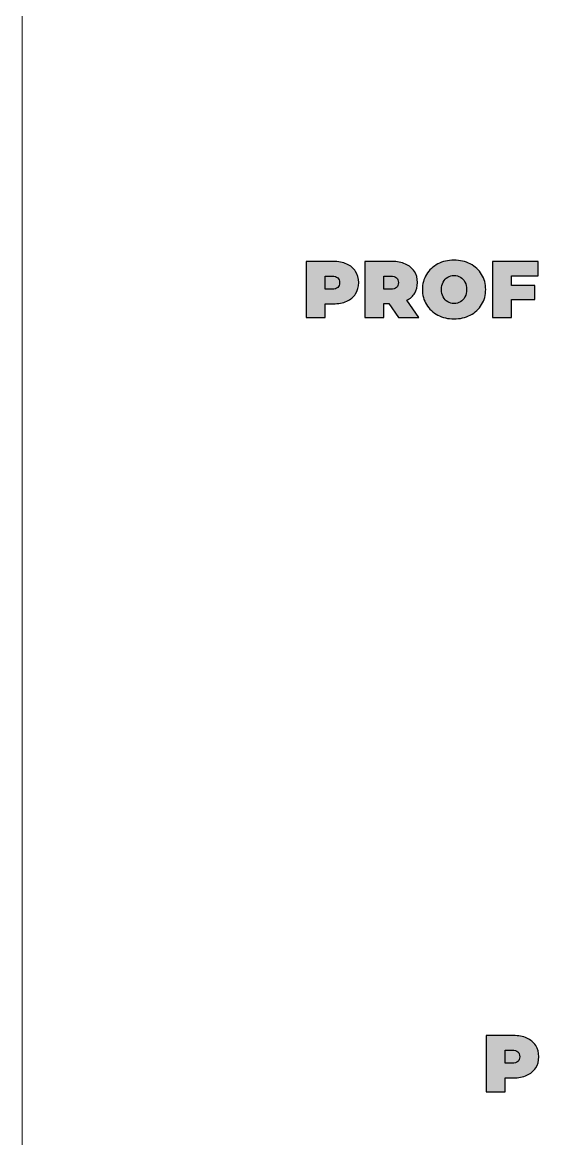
# Model space of a CAD drawing. Header units: centimetres. Extents: x -11.4 to 58.6, y -38.7 to 22.4.
# Drawn here: x -11.39 to -7.84, y 7.14 to 14.78 of the extents above; entities that cross this region are included whole.
import ezdxf

# ---------------------------------------------------------------- set-up
doc = ezdxf.new("R2010")
doc.units = ezdxf.units.CM
doc.header["$MEASUREMENT"] = 0
doc.layers.add('Camada 1', color=7, linetype='Continuous')

msp = doc.modelspace()

# ---------------------------------------------------------------- hatches: boundary and pattern name
at = {"layer": 'Camada 1', "true_color": 0x373435}
h = msp.add_hatch(color=250, dxfattribs=at)
edge = h.paths.add_edge_path()
edge.add_spline(control_points=[(-9.26187, 13.14568), (-9.22637, 13.14568), (-9.19545, 13.13982), (-9.1691, 13.12811), (-9.14276, 13.11641), (-9.12245, 13.09957), (-9.10818, 13.07762), (-9.09391, 13.05566), (-9.08677, 13.03005), (-9.08677, 13.00077), (-9.08677, 12.9715), (-9.09391, 12.94588), (-9.10818, 12.92393), (-9.12245, 12.90197), (-9.14276, 12.88514), (-9.1691, 12.87343), (-9.19545, 12.86172), (-9.22637, 12.85587), (-9.26187, 12.85587), (-9.26187, 12.85587), (-9.3173, 12.85587), (-9.3173, 12.85587), (-9.3173, 12.85587), (-9.3173, 12.76146), (-9.3173, 12.76146), (-9.3173, 12.76146), (-9.44684, 12.76146), (-9.44684, 12.76146), (-9.44684, 12.76146), (-9.44684, 13.14568), (-9.44684, 13.14568), (-9.44684, 13.14568), (-9.26187, 13.14568), (-9.26187, 13.14568)], knot_values=[0, 0, 0, 0, 0.0909091, 0.0909091, 0.0909091, 0.1818182, 0.1818182, 0.1818182, 0.2727273, 0.2727273, 0.2727273, 0.3636364, 0.3636364, 0.3636364, 0.4545455, 0.4545455, 0.4545455, 0.5454545, 0.5454545, 0.5454545, 0.6363636, 0.6363636, 0.6363636, 0.7272727, 0.7272727, 0.7272727, 0.8181818, 0.8181818, 0.8181818, 0.9090909, 0.9090909, 0.9090909, 1, 1, 1, 1], degree=3, periodic=1)
h = msp.add_hatch(color=250, dxfattribs=at)
edge = h.paths.add_edge_path()
edge.add_spline(control_points=[(-8.87984, 12.85806), (-8.87984, 12.85806), (-8.91497, 12.85806), (-8.91497, 12.85806), (-8.91497, 12.85806), (-8.91497, 12.76146), (-8.91497, 12.76146), (-8.91497, 12.76146), (-9.04451, 12.76146), (-9.04451, 12.76146), (-9.04451, 12.76146), (-9.04451, 13.14568), (-9.04451, 13.14568), (-9.04451, 13.14568), (-8.85953, 13.14568), (-8.85953, 13.14568), (-8.82404, 13.14568), (-8.79312, 13.13982), (-8.76677, 13.12811), (-8.74043, 13.11641), (-8.72012, 13.09957), (-8.70585, 13.07762), (-8.69157, 13.05566), (-8.68444, 13.03005), (-8.68444, 13.00077), (-8.68444, 12.97333), (-8.69066, 12.94936), (-8.7031, 12.92887), (-8.71554, 12.90838), (-8.73347, 12.89209), (-8.75689, 12.88002), (-8.75689, 12.88002), (-8.67621, 12.76146), (-8.67621, 12.76146), (-8.67621, 12.76146), (-8.81452, 12.76146), (-8.81452, 12.76146), (-8.81452, 12.76146), (-8.87984, 12.85806), (-8.87984, 12.85806)], knot_values=[0, 0, 0, 0, 0.0769231, 0.0769231, 0.0769231, 0.1538462, 0.1538462, 0.1538462, 0.2307692, 0.2307692, 0.2307692, 0.3076923, 0.3076923, 0.3076923, 0.3846154, 0.3846154, 0.3846154, 0.4615385, 0.4615385, 0.4615385, 0.5384615, 0.5384615, 0.5384615, 0.6153846, 0.6153846, 0.6153846, 0.6923077, 0.6923077, 0.6923077, 0.7692308, 0.7692308, 0.7692308, 0.8461538, 0.8461538, 0.8461538, 0.9230769, 0.9230769, 0.9230769, 1, 1, 1, 1], degree=3, periodic=1)
h = msp.add_hatch(color=250, dxfattribs=at)
edge = h.paths.add_edge_path()
edge.add_spline(control_points=[(-8.43415, 12.75268), (-8.4755, 12.75268), (-8.51264, 12.76128), (-8.54557, 12.77847), (-8.5785, 12.79567), (-8.6043, 12.81955), (-8.62296, 12.85011), (-8.64163, 12.88066), (-8.65096, 12.91515), (-8.65096, 12.95357), (-8.65096, 12.99199), (-8.64163, 13.02648), (-8.62296, 13.05704), (-8.6043, 13.08759), (-8.5785, 13.11147), (-8.54557, 13.12866), (-8.51264, 13.14586), (-8.4755, 13.15446), (-8.43415, 13.15446), (-8.3928, 13.15446), (-8.35566, 13.14586), (-8.32272, 13.12866), (-8.28979, 13.11147), (-8.26399, 13.08759), (-8.24533, 13.05704), (-8.22667, 13.02648), (-8.21734, 12.99199), (-8.21734, 12.95357), (-8.21734, 12.91515), (-8.22667, 12.88066), (-8.24533, 12.85011), (-8.26399, 12.81955), (-8.28979, 12.79567), (-8.32272, 12.77847), (-8.35566, 12.76128), (-8.3928, 12.75268), (-8.43415, 12.75268)], knot_values=[0, 0, 0, 0, 0.0833333, 0.0833333, 0.0833333, 0.1666667, 0.1666667, 0.1666667, 0.25, 0.25, 0.25, 0.3333333, 0.3333333, 0.3333333, 0.4166667, 0.4166667, 0.4166667, 0.5, 0.5, 0.5, 0.5833333, 0.5833333, 0.5833333, 0.6666667, 0.6666667, 0.6666667, 0.75, 0.75, 0.75, 0.8333333, 0.8333333, 0.8333333, 0.9166667, 0.9166667, 0.9166667, 1, 1, 1, 1], degree=3, periodic=1)
h = msp.add_hatch(color=250, dxfattribs=at)
edge = h.paths.add_edge_path()
edge.add_spline(control_points=[(-8.0406, 13.04798), (-8.0406, 13.04798), (-8.0406, 12.98211), (-8.0406, 12.98211), (-8.0406, 12.98211), (-7.88032, 12.98211), (-7.88032, 12.98211), (-7.88032, 12.98211), (-7.88032, 12.88441), (-7.88032, 12.88441), (-7.88032, 12.88441), (-8.0406, 12.88441), (-8.0406, 12.88441), (-8.0406, 12.88441), (-8.0406, 12.76146), (-8.0406, 12.76146), (-8.0406, 12.76146), (-8.17013, 12.76146), (-8.17013, 12.76146), (-8.17013, 12.76146), (-8.17013, 13.14568), (-8.17013, 13.14568), (-8.17013, 13.14568), (-7.85782, 13.14568), (-7.85782, 13.14568), (-7.85782, 13.14568), (-7.85782, 13.04798), (-7.85782, 13.04798), (-7.85782, 13.04798), (-8.0406, 13.04798), (-8.0406, 13.04798)], knot_values=[0, 0, 0, 0, 0.1, 0.1, 0.1, 0.2, 0.2, 0.2, 0.3, 0.3, 0.3, 0.4, 0.4, 0.4, 0.5, 0.5, 0.5, 0.6, 0.6, 0.6, 0.7, 0.7, 0.7, 0.8, 0.8, 0.8, 0.9, 0.9, 0.9, 1, 1, 1, 1], degree=3, periodic=1)
h = msp.add_hatch(color=250, dxfattribs=at)
edge = h.paths.add_edge_path()
edge.add_spline(control_points=[(-9.2701, 12.95576), (-9.25253, 12.95576), (-9.23936, 12.9597), (-9.23058, 12.96757), (-9.2218, 12.97543), (-9.21741, 12.9865), (-9.21741, 13.00077), (-9.21741, 13.01504), (-9.2218, 13.02611), (-9.23058, 13.03398), (-9.23936, 13.04185), (-9.25253, 13.04578), (-9.2701, 13.04578), (-9.2701, 13.04578), (-9.3173, 13.04578), (-9.3173, 13.04578), (-9.3173, 13.04578), (-9.3173, 12.95576), (-9.3173, 12.95576), (-9.3173, 12.95576), (-9.2701, 12.95576), (-9.2701, 12.95576)], knot_values=[0, 0, 0, 0, 0.1428571, 0.1428571, 0.1428571, 0.2857143, 0.2857143, 0.2857143, 0.4285714, 0.4285714, 0.4285714, 0.5714286, 0.5714286, 0.5714286, 0.7142857, 0.7142857, 0.7142857, 0.8571429, 0.8571429, 0.8571429, 1, 1, 1, 1], degree=3, periodic=1)
h = msp.add_hatch(color=250, dxfattribs=at)
edge = h.paths.add_edge_path()
edge.add_spline(control_points=[(-8.81507, 13.00077), (-8.81507, 13.01504), (-8.81946, 13.02611), (-8.82825, 13.03398), (-8.83703, 13.04185), (-8.8502, 13.04578), (-8.86777, 13.04578), (-8.86777, 13.04578), (-8.91497, 13.04578), (-8.91497, 13.04578), (-8.91497, 13.04578), (-8.91497, 12.95576), (-8.91497, 12.95576), (-8.91497, 12.95576), (-8.86777, 12.95576), (-8.86777, 12.95576), (-8.8502, 12.95576), (-8.83703, 12.9597), (-8.82825, 12.96757), (-8.81946, 12.97543), (-8.81507, 12.9865), (-8.81507, 13.00077)], knot_values=[0, 0, 0, 0, 0.1428571, 0.1428571, 0.1428571, 0.2857143, 0.2857143, 0.2857143, 0.4285714, 0.4285714, 0.4285714, 0.5714286, 0.5714286, 0.5714286, 0.7142857, 0.7142857, 0.7142857, 0.8571429, 0.8571429, 0.8571429, 1, 1, 1, 1], degree=3, periodic=1)
h = msp.add_hatch(color=250, dxfattribs=at)
edge = h.paths.add_edge_path()
edge.add_spline(control_points=[(-8.43415, 12.85751), (-8.41805, 12.85751), (-8.4035, 12.86145), (-8.39051, 12.86932), (-8.37752, 12.87718), (-8.36718, 12.88834), (-8.3595, 12.9028), (-8.35181, 12.91725), (-8.34797, 12.93418), (-8.34797, 12.95357), (-8.34797, 12.97296), (-8.35181, 12.98989), (-8.3595, 13.00434), (-8.36718, 13.0188), (-8.37752, 13.02995), (-8.39051, 13.03782), (-8.4035, 13.04569), (-8.41805, 13.04962), (-8.43415, 13.04962), (-8.45025, 13.04962), (-8.46479, 13.04569), (-8.47778, 13.03782), (-8.49077, 13.02995), (-8.50111, 13.0188), (-8.5088, 13.00434), (-8.51648, 12.98989), (-8.52032, 12.97296), (-8.52032, 12.95357), (-8.52032, 12.93418), (-8.51648, 12.91725), (-8.5088, 12.9028), (-8.50111, 12.88834), (-8.49077, 12.87718), (-8.47778, 12.86932), (-8.46479, 12.86145), (-8.45025, 12.85751), (-8.43415, 12.85751)], knot_values=[0, 0, 0, 0, 0.0833333, 0.0833333, 0.0833333, 0.1666667, 0.1666667, 0.1666667, 0.25, 0.25, 0.25, 0.3333333, 0.3333333, 0.3333333, 0.4166667, 0.4166667, 0.4166667, 0.5, 0.5, 0.5, 0.5833333, 0.5833333, 0.5833333, 0.6666667, 0.6666667, 0.6666667, 0.75, 0.75, 0.75, 0.8333333, 0.8333333, 0.8333333, 0.9166667, 0.9166667, 0.9166667, 1, 1, 1, 1], degree=3, periodic=1)
h = msp.add_hatch(color=250, dxfattribs=at)
edge = h.paths.add_edge_path()
edge.add_spline(control_points=[(-8.02852, 7.84729), (-7.99303, 7.84729), (-7.96211, 7.84144), (-7.93576, 7.82973), (-7.90941, 7.81802), (-7.8891, 7.80119), (-7.87483, 7.77923), (-7.86056, 7.75728), (-7.85343, 7.73166), (-7.85343, 7.70239), (-7.85343, 7.67311), (-7.86056, 7.6475), (-7.87483, 7.62554), (-7.8891, 7.60359), (-7.90941, 7.58675), (-7.93576, 7.57505), (-7.96211, 7.56334), (-7.99303, 7.55748), (-8.02852, 7.55748), (-8.02852, 7.55748), (-8.08396, 7.55748), (-8.08396, 7.55748), (-8.08396, 7.55748), (-8.08396, 7.46307), (-8.08396, 7.46307), (-8.08396, 7.46307), (-8.2135, 7.46307), (-8.2135, 7.46307), (-8.2135, 7.46307), (-8.2135, 7.84729), (-8.2135, 7.84729), (-8.2135, 7.84729), (-8.02852, 7.84729), (-8.02852, 7.84729)], knot_values=[0, 0, 0, 0, 0.0909091, 0.0909091, 0.0909091, 0.1818182, 0.1818182, 0.1818182, 0.2727273, 0.2727273, 0.2727273, 0.3636364, 0.3636364, 0.3636364, 0.4545455, 0.4545455, 0.4545455, 0.5454545, 0.5454545, 0.5454545, 0.6363636, 0.6363636, 0.6363636, 0.7272727, 0.7272727, 0.7272727, 0.8181818, 0.8181818, 0.8181818, 0.9090909, 0.9090909, 0.9090909, 1, 1, 1, 1], degree=3, periodic=1)
h = msp.add_hatch(color=250, dxfattribs=at)
edge = h.paths.add_edge_path()
edge.add_spline(control_points=[(-8.03675, 7.65738), (-8.01919, 7.65738), (-8.00602, 7.66131), (-7.99723, 7.66918), (-7.98845, 7.67705), (-7.98406, 7.68812), (-7.98406, 7.70239), (-7.98406, 7.71666), (-7.98845, 7.72773), (-7.99723, 7.7356), (-8.00602, 7.74346), (-8.01919, 7.7474), (-8.03675, 7.7474), (-8.03675, 7.7474), (-8.08396, 7.7474), (-8.08396, 7.7474), (-8.08396, 7.7474), (-8.08396, 7.65738), (-8.08396, 7.65738), (-8.08396, 7.65738), (-8.03675, 7.65738), (-8.03675, 7.65738)], knot_values=[0, 0, 0, 0, 0.1428571, 0.1428571, 0.1428571, 0.2857143, 0.2857143, 0.2857143, 0.4285714, 0.4285714, 0.4285714, 0.5714286, 0.5714286, 0.5714286, 0.7142857, 0.7142857, 0.7142857, 0.8571429, 0.8571429, 0.8571429, 1, 1, 1, 1], degree=3, periodic=1)

# ---------------------------------------------------------------- linework, layer by layer
at = {"layer": 'Camada 1', "color": 250, "lineweight": 20}
msp.add_open_spline([(-6.39065, 22.42335), (-6.39065, 22.42335), (-3.39065, 22.42335), (-3.39065, 22.42335), (2.10935, 22.42335), (6.60935, 17.92336), (6.60935, 12.42336), (6.60935, 12.42336), (6.60935, -27.57665), (6.60935, -27.57665), (6.60935, -27.57665), (-11.39065, -27.57665), (-11.39065, -27.57665), (-11.39065, -27.57665), (-11.39065, 17.42334), (-11.39065, 17.42334), (-11.39065, 20.17334), (-9.14065, 22.42335), (-6.39065, 22.42335)], degree=3, knots=[0, 0, 0, 0, 0.1666667, 0.1666667, 0.1666667, 0.3333333, 0.3333333, 0.3333333, 0.5, 0.5, 0.5, 0.6666667, 0.6666667, 0.6666667, 0.8333333, 0.8333333, 0.8333333, 1, 1, 1, 1], dxfattribs=at)
at = {"layer": 'Camada 1', "color": 250}
for points, knots in [([(-9.26187, 13.14568), (-9.22637, 13.14568), (-9.19545, 13.13982), (-9.1691, 13.12811), (-9.14276, 13.11641), (-9.12245, 13.09957), (-9.10818, 13.07762), (-9.09391, 13.05566), (-9.08677, 13.03005), (-9.08677, 13.00077), (-9.08677, 12.9715), (-9.09391, 12.94588), (-9.10818, 12.92393), (-9.12245, 12.90197), (-9.14276, 12.88514), (-9.1691, 12.87343), (-9.19545, 12.86172), (-9.22637, 12.85587), (-9.26187, 12.85587), (-9.26187, 12.85587), (-9.3173, 12.85587), (-9.3173, 12.85587), (-9.3173, 12.85587), (-9.3173, 12.76146), (-9.3173, 12.76146), (-9.3173, 12.76146), (-9.44684, 12.76146), (-9.44684, 12.76146), (-9.44684, 12.76146), (-9.44684, 13.14568), (-9.44684, 13.14568), (-9.44684, 13.14568), (-9.26187, 13.14568), (-9.26187, 13.14568)], [0, 0, 0, 0, 0.0909091, 0.0909091, 0.0909091, 0.1818182, 0.1818182, 0.1818182, 0.2727273, 0.2727273, 0.2727273, 0.3636364, 0.3636364, 0.3636364, 0.4545455, 0.4545455, 0.4545455, 0.5454545, 0.5454545, 0.5454545, 0.6363636, 0.6363636, 0.6363636, 0.7272727, 0.7272727, 0.7272727, 0.8181818, 0.8181818, 0.8181818, 0.9090909, 0.9090909, 0.9090909, 1, 1, 1, 1]), ([(-8.87984, 12.85806), (-8.87984, 12.85806), (-8.91497, 12.85806), (-8.91497, 12.85806), (-8.91497, 12.85806), (-8.91497, 12.76146), (-8.91497, 12.76146), (-8.91497, 12.76146), (-9.04451, 12.76146), (-9.04451, 12.76146), (-9.04451, 12.76146), (-9.04451, 13.14568), (-9.04451, 13.14568), (-9.04451, 13.14568), (-8.85953, 13.14568), (-8.85953, 13.14568), (-8.82404, 13.14568), (-8.79312, 13.13982), (-8.76677, 13.12811), (-8.74043, 13.11641), (-8.72012, 13.09957), (-8.70585, 13.07762), (-8.69157, 13.05566), (-8.68444, 13.03005), (-8.68444, 13.00077), (-8.68444, 12.97333), (-8.69066, 12.94936), (-8.7031, 12.92887), (-8.71554, 12.90838), (-8.73347, 12.89209), (-8.75689, 12.88002), (-8.75689, 12.88002), (-8.67621, 12.76146), (-8.67621, 12.76146), (-8.67621, 12.76146), (-8.81452, 12.76146), (-8.81452, 12.76146), (-8.81452, 12.76146), (-8.87984, 12.85806), (-8.87984, 12.85806)], [0, 0, 0, 0, 0.0769231, 0.0769231, 0.0769231, 0.1538462, 0.1538462, 0.1538462, 0.2307692, 0.2307692, 0.2307692, 0.3076923, 0.3076923, 0.3076923, 0.3846154, 0.3846154, 0.3846154, 0.4615385, 0.4615385, 0.4615385, 0.5384615, 0.5384615, 0.5384615, 0.6153846, 0.6153846, 0.6153846, 0.6923077, 0.6923077, 0.6923077, 0.7692308, 0.7692308, 0.7692308, 0.8461538, 0.8461538, 0.8461538, 0.9230769, 0.9230769, 0.9230769, 1, 1, 1, 1]), ([(-8.43415, 12.75268), (-8.4755, 12.75268), (-8.51264, 12.76128), (-8.54557, 12.77847), (-8.5785, 12.79567), (-8.6043, 12.81955), (-8.62296, 12.85011), (-8.64163, 12.88066), (-8.65096, 12.91515), (-8.65096, 12.95357), (-8.65096, 12.99199), (-8.64163, 13.02648), (-8.62296, 13.05704), (-8.6043, 13.08759), (-8.5785, 13.11147), (-8.54557, 13.12866), (-8.51264, 13.14586), (-8.4755, 13.15446), (-8.43415, 13.15446), (-8.3928, 13.15446), (-8.35566, 13.14586), (-8.32272, 13.12866), (-8.28979, 13.11147), (-8.26399, 13.08759), (-8.24533, 13.05704), (-8.22667, 13.02648), (-8.21734, 12.99199), (-8.21734, 12.95357), (-8.21734, 12.91515), (-8.22667, 12.88066), (-8.24533, 12.85011), (-8.26399, 12.81955), (-8.28979, 12.79567), (-8.32272, 12.77847), (-8.35566, 12.76128), (-8.3928, 12.75268), (-8.43415, 12.75268)], [0, 0, 0, 0, 0.0833333, 0.0833333, 0.0833333, 0.1666667, 0.1666667, 0.1666667, 0.25, 0.25, 0.25, 0.3333333, 0.3333333, 0.3333333, 0.4166667, 0.4166667, 0.4166667, 0.5, 0.5, 0.5, 0.5833333, 0.5833333, 0.5833333, 0.6666667, 0.6666667, 0.6666667, 0.75, 0.75, 0.75, 0.8333333, 0.8333333, 0.8333333, 0.9166667, 0.9166667, 0.9166667, 1, 1, 1, 1]), ([(-8.0406, 13.04798), (-8.0406, 13.04798), (-8.0406, 12.98211), (-8.0406, 12.98211), (-8.0406, 12.98211), (-7.88032, 12.98211), (-7.88032, 12.98211), (-7.88032, 12.98211), (-7.88032, 12.88441), (-7.88032, 12.88441), (-7.88032, 12.88441), (-8.0406, 12.88441), (-8.0406, 12.88441), (-8.0406, 12.88441), (-8.0406, 12.76146), (-8.0406, 12.76146), (-8.0406, 12.76146), (-8.17013, 12.76146), (-8.17013, 12.76146), (-8.17013, 12.76146), (-8.17013, 13.14568), (-8.17013, 13.14568), (-8.17013, 13.14568), (-7.85782, 13.14568), (-7.85782, 13.14568), (-7.85782, 13.14568), (-7.85782, 13.04798), (-7.85782, 13.04798), (-7.85782, 13.04798), (-8.0406, 13.04798), (-8.0406, 13.04798)], [0, 0, 0, 0, 0.1, 0.1, 0.1, 0.2, 0.2, 0.2, 0.3, 0.3, 0.3, 0.4, 0.4, 0.4, 0.5, 0.5, 0.5, 0.6, 0.6, 0.6, 0.7, 0.7, 0.7, 0.8, 0.8, 0.8, 0.9, 0.9, 0.9, 1, 1, 1, 1]), ([(-9.2701, 12.95576), (-9.25253, 12.95576), (-9.23936, 12.9597), (-9.23058, 12.96757), (-9.2218, 12.97543), (-9.21741, 12.9865), (-9.21741, 13.00077), (-9.21741, 13.01504), (-9.2218, 13.02611), (-9.23058, 13.03398), (-9.23936, 13.04185), (-9.25253, 13.04578), (-9.2701, 13.04578), (-9.2701, 13.04578), (-9.3173, 13.04578), (-9.3173, 13.04578), (-9.3173, 13.04578), (-9.3173, 12.95576), (-9.3173, 12.95576), (-9.3173, 12.95576), (-9.2701, 12.95576), (-9.2701, 12.95576)], [0, 0, 0, 0, 0.1428571, 0.1428571, 0.1428571, 0.2857143, 0.2857143, 0.2857143, 0.4285714, 0.4285714, 0.4285714, 0.5714286, 0.5714286, 0.5714286, 0.7142857, 0.7142857, 0.7142857, 0.8571429, 0.8571429, 0.8571429, 1, 1, 1, 1]), ([(-8.81507, 13.00077), (-8.81507, 13.01504), (-8.81946, 13.02611), (-8.82825, 13.03398), (-8.83703, 13.04185), (-8.8502, 13.04578), (-8.86777, 13.04578), (-8.86777, 13.04578), (-8.91497, 13.04578), (-8.91497, 13.04578), (-8.91497, 13.04578), (-8.91497, 12.95576), (-8.91497, 12.95576), (-8.91497, 12.95576), (-8.86777, 12.95576), (-8.86777, 12.95576), (-8.8502, 12.95576), (-8.83703, 12.9597), (-8.82825, 12.96757), (-8.81946, 12.97543), (-8.81507, 12.9865), (-8.81507, 13.00077)], [0, 0, 0, 0, 0.1428571, 0.1428571, 0.1428571, 0.2857143, 0.2857143, 0.2857143, 0.4285714, 0.4285714, 0.4285714, 0.5714286, 0.5714286, 0.5714286, 0.7142857, 0.7142857, 0.7142857, 0.8571429, 0.8571429, 0.8571429, 1, 1, 1, 1]), ([(-8.43415, 12.85751), (-8.41805, 12.85751), (-8.4035, 12.86145), (-8.39051, 12.86932), (-8.37752, 12.87718), (-8.36718, 12.88834), (-8.3595, 12.9028), (-8.35181, 12.91725), (-8.34797, 12.93418), (-8.34797, 12.95357), (-8.34797, 12.97296), (-8.35181, 12.98989), (-8.3595, 13.00434), (-8.36718, 13.0188), (-8.37752, 13.02995), (-8.39051, 13.03782), (-8.4035, 13.04569), (-8.41805, 13.04962), (-8.43415, 13.04962), (-8.45025, 13.04962), (-8.46479, 13.04569), (-8.47778, 13.03782), (-8.49077, 13.02995), (-8.50111, 13.0188), (-8.5088, 13.00434), (-8.51648, 12.98989), (-8.52032, 12.97296), (-8.52032, 12.95357), (-8.52032, 12.93418), (-8.51648, 12.91725), (-8.5088, 12.9028), (-8.50111, 12.88834), (-8.49077, 12.87718), (-8.47778, 12.86932), (-8.46479, 12.86145), (-8.45025, 12.85751), (-8.43415, 12.85751)], [0, 0, 0, 0, 0.0833333, 0.0833333, 0.0833333, 0.1666667, 0.1666667, 0.1666667, 0.25, 0.25, 0.25, 0.3333333, 0.3333333, 0.3333333, 0.4166667, 0.4166667, 0.4166667, 0.5, 0.5, 0.5, 0.5833333, 0.5833333, 0.5833333, 0.6666667, 0.6666667, 0.6666667, 0.75, 0.75, 0.75, 0.8333333, 0.8333333, 0.8333333, 0.9166667, 0.9166667, 0.9166667, 1, 1, 1, 1]), ([(-8.02852, 7.84729), (-7.99303, 7.84729), (-7.96211, 7.84144), (-7.93576, 7.82973), (-7.90941, 7.81802), (-7.8891, 7.80119), (-7.87483, 7.77923), (-7.86056, 7.75728), (-7.85343, 7.73166), (-7.85343, 7.70239), (-7.85343, 7.67311), (-7.86056, 7.6475), (-7.87483, 7.62554), (-7.8891, 7.60359), (-7.90941, 7.58675), (-7.93576, 7.57505), (-7.96211, 7.56334), (-7.99303, 7.55748), (-8.02852, 7.55748), (-8.02852, 7.55748), (-8.08396, 7.55748), (-8.08396, 7.55748), (-8.08396, 7.55748), (-8.08396, 7.46307), (-8.08396, 7.46307), (-8.08396, 7.46307), (-8.2135, 7.46307), (-8.2135, 7.46307), (-8.2135, 7.46307), (-8.2135, 7.84729), (-8.2135, 7.84729), (-8.2135, 7.84729), (-8.02852, 7.84729), (-8.02852, 7.84729)], [0, 0, 0, 0, 0.0909091, 0.0909091, 0.0909091, 0.1818182, 0.1818182, 0.1818182, 0.2727273, 0.2727273, 0.2727273, 0.3636364, 0.3636364, 0.3636364, 0.4545455, 0.4545455, 0.4545455, 0.5454545, 0.5454545, 0.5454545, 0.6363636, 0.6363636, 0.6363636, 0.7272727, 0.7272727, 0.7272727, 0.8181818, 0.8181818, 0.8181818, 0.9090909, 0.9090909, 0.9090909, 1, 1, 1, 1]), ([(-8.03675, 7.65738), (-8.01919, 7.65738), (-8.00602, 7.66131), (-7.99723, 7.66918), (-7.98845, 7.67705), (-7.98406, 7.68812), (-7.98406, 7.70239), (-7.98406, 7.71666), (-7.98845, 7.72773), (-7.99723, 7.7356), (-8.00602, 7.74346), (-8.01919, 7.7474), (-8.03675, 7.7474), (-8.03675, 7.7474), (-8.08396, 7.7474), (-8.08396, 7.7474), (-8.08396, 7.7474), (-8.08396, 7.65738), (-8.08396, 7.65738), (-8.08396, 7.65738), (-8.03675, 7.65738), (-8.03675, 7.65738)], [0, 0, 0, 0, 0.1428571, 0.1428571, 0.1428571, 0.2857143, 0.2857143, 0.2857143, 0.4285714, 0.4285714, 0.4285714, 0.5714286, 0.5714286, 0.5714286, 0.7142857, 0.7142857, 0.7142857, 0.8571429, 0.8571429, 0.8571429, 1, 1, 1, 1])]:
    msp.add_open_spline(points, degree=3, knots=knots, dxfattribs=at)

doc.saveas('drawing.dxf')
